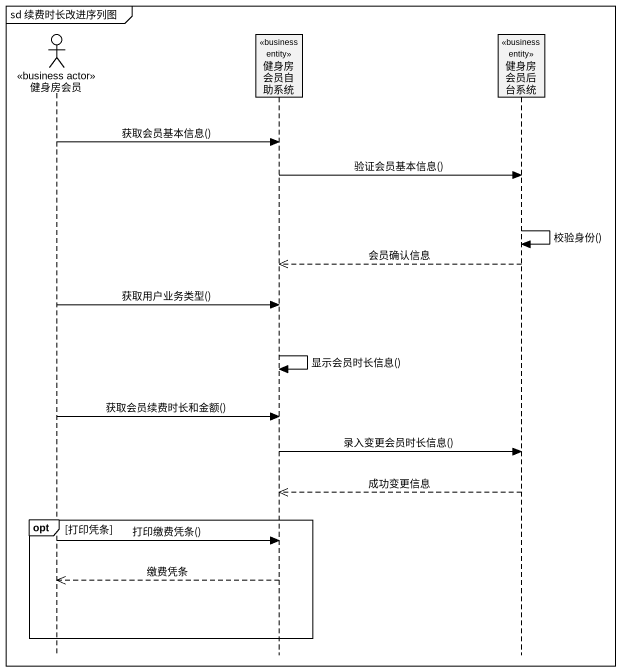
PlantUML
@startuml
mainframe sd 续费时长改进序列图
hide footbox
actor 健身房会员 <<business actor>>
participant 健身房会员自助系统 <<business entity>>
participant 健身房会员后台系统 <<business entity>>

健身房会员 -> 健身房会员自助系统 : 获取会员基本信息()
健身房会员自助系统 -> 健身房会员后台系统 : 验证会员基本信息()
健身房会员后台系统 -> 健身房会员后台系统 : 校验身份()
健身房会员后台系统 -->> 健身房会员自助系统 : 会员确认信息
健身房会员 -> 健身房会员自助系统 : 获取用户业务类型()
健身房会员自助系统 -> 健身房会员自助系统 : 显示会员时长信息()
健身房会员 -> 健身房会员自助系统 : 获取会员续费时长和金额()
健身房会员自助系统 -> 健身房会员后台系统 : 录入变更会员时长信息()
健身房会员后台系统 -->> 健身房会员自助系统 : 成功变更信息
opt 打印凭条
  健身房会员 -> 健身房会员自助系统 : 打印缴费凭条()
  健身房会员自助系统 -->> 健身房会员 : 缴费凭条
end
@enduml
